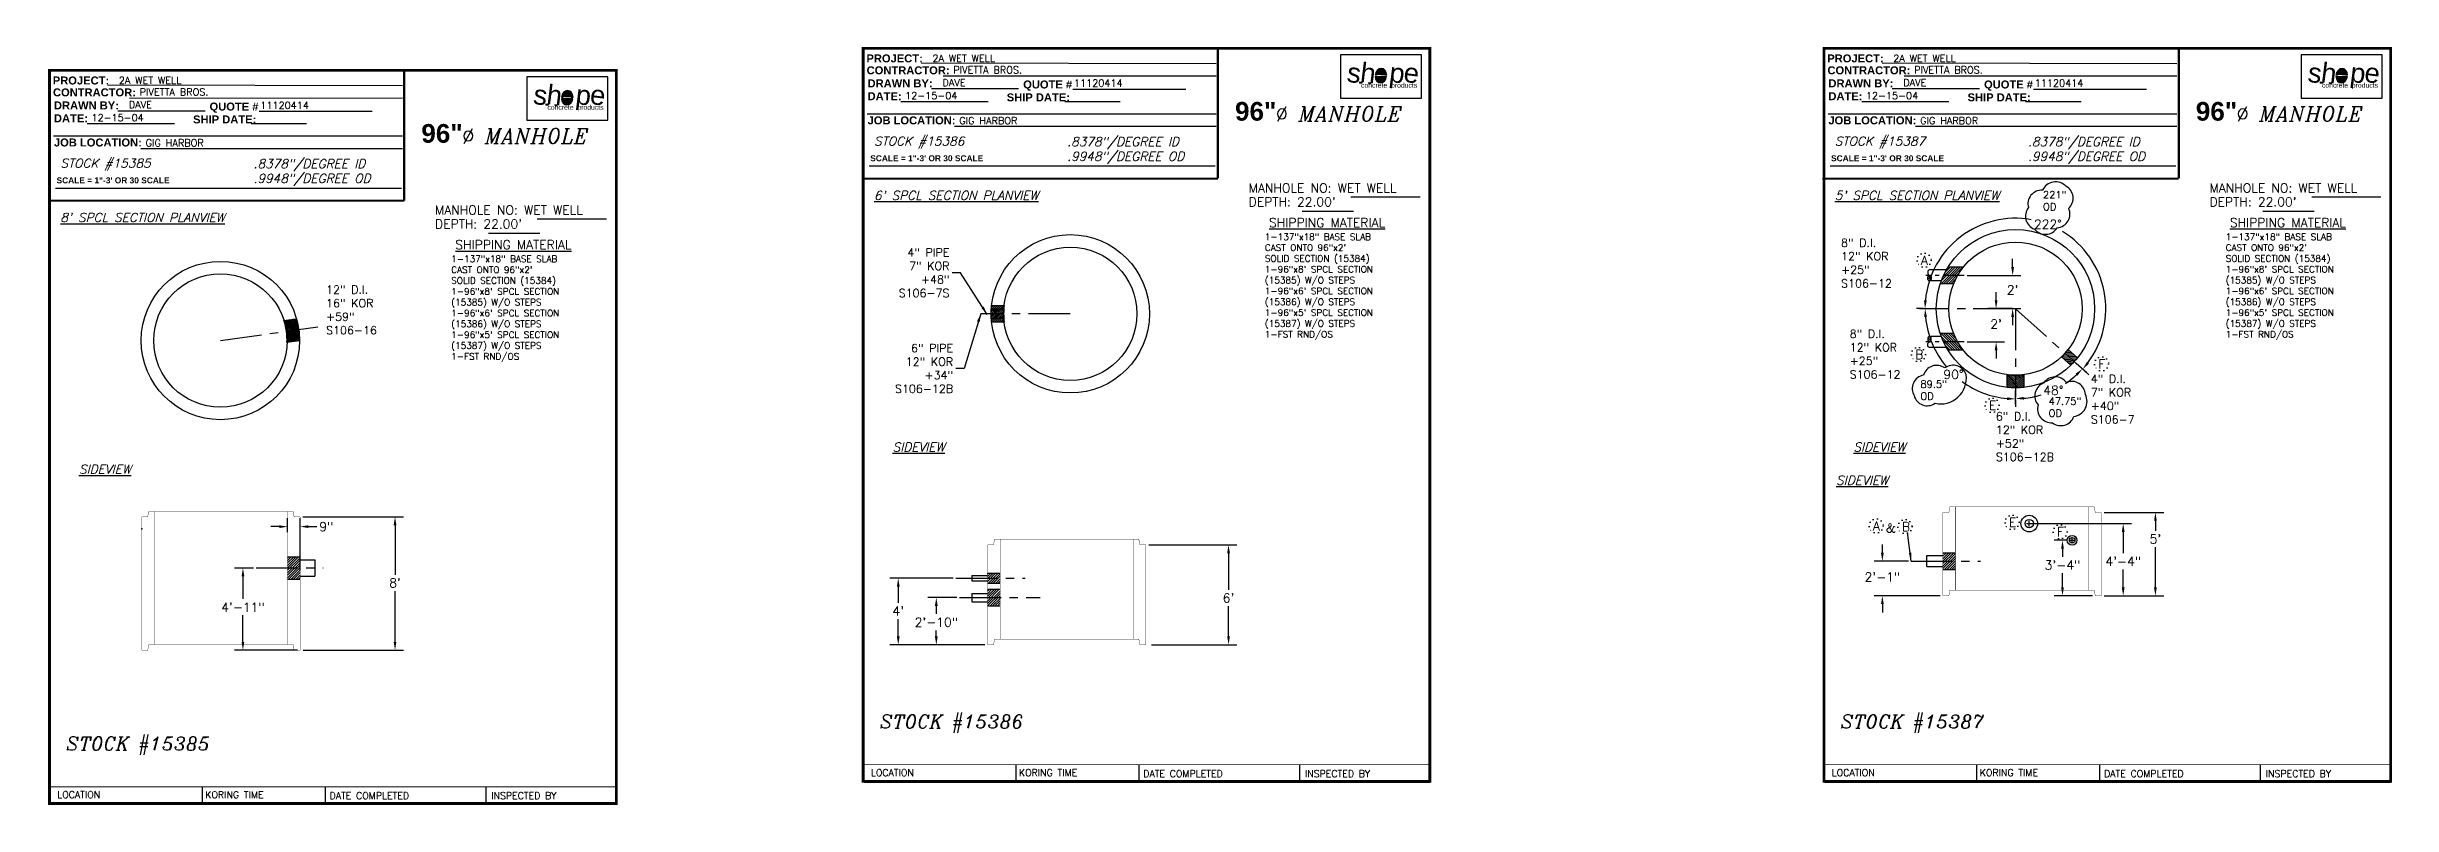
# Model space of a CAD drawing. Extents: x -389 to 2703, y -939 to 1387.
# Drawn here: x -389 to 1300, y -939 to -393 of the extents above; entities that cross this region are included whole.
import ezdxf

# ---------------------------------------------------------------- set-up
doc = ezdxf.new("R2010")
doc.units = 0
doc.header["$LTSCALE"] = 24
doc.header["$MEASUREMENT"] = 0
doc.linetypes.add('CENTER', pattern=[2, 1.25, -0.25, 0.25, -0.25])
doc.linetypes.add('DOT', pattern=[0.25, 0, -0.25])
doc.layers.get('0').update_dxf_attribs({"linetype": 'CONTINUOUS'})
doc.layers.get('DEFPOINTS').update_dxf_attribs({"linetype": 'CONTINUOUS'})
for name, color, linetype in [('C', 7, 'CONTINUOUS'), ('DIM', 7, 'CONTINUOUS'), ('PIPE-PD', 7, 'CONTINUOUS'), ('W', 7, 'CONTINUOUS')]:
    doc.layers.add(name, color=color, linetype=linetype)
doc.styles.add('ITALICC', font='italicc', dxfattribs={"height": 4})
doc.styles.add('ROMAND', font='romand', dxfattribs={"height": 6.5})
doc.styles.add('ROMANS', font='romans', dxfattribs={"height": 6.5})
doc.styles.add('SANSSERIFBOLD', font='sasb____.pfb', dxfattribs={"height": 8})
doc.dimstyles.new('96MH', dxfattribs={"dimscale": 32, "dimtxt": 0.18, "dimasz": 0.1875, "dimexe": 0.1875, "dimexo": 0.0625, "dimgap": 0.0625, "dimtad": 0, "dimtih": 1, "dimtoh": 1, "dimzin": 12, "dimdsep": 46, "dimlunit": 4, "dimtxsty": 'ROMAND', "dimcen": 0.0625, "dimadec": 0, "dimazin": 0, "dimtfac": 1, "dimtdec": 0, "dimtofl": 0, "dimtmove": 0, "dimatfit": 1, "dimfxl": 0, "dimfrac": 2, "dimtolj": 1, "dimtzin": 12, "dimarcsym": 0})
pattern_1 = [(45, (190.8988, -992.0078), (-0.8838835, 0.8838835), [])]

# ---------------------------------------------------------------- blocks, each defined once
blk = doc.blocks.new('shope')
at = {"layer": 'C'}
h = blk.add_hatch(color=256, dxfattribs=at)
h.paths.add_polyline_path([(14.6, 12.5), (14.6, 11.4), (16.5, 11.4), (16.5, 12.3)], flags=16)
h.paths.add_polyline_path([(13.2, 31.6), (29.5, 29.6), (26.7, 7.2), (10.5, 9.2)], flags=9)
h = blk.add_hatch(color=256, dxfattribs=at)
h.paths.add_polyline_path([(21.6, 11.7), (21.6, 11.4), (23.5, 11.4), (23.5, 11.4)], flags=16)
h.paths.add_polyline_path([(13.2, 31.6), (29.5, 29.6), (26.7, 7.2), (10.5, 9.2)], flags=9)
h = blk.add_hatch(color=256, dxfattribs=at)
edge = h.paths.add_edge_path()
edge.add_ellipse((31.1, 17.2), major_axis=(-0.65, -4.14), ratio=0.722363, start_angle=103.1945, end_angle=269.7747, ccw=False)
edge.add_line((34.1, 17.7), (35.6, 17.7))
edge.add_ellipse((31.1, 17.2), major_axis=(-0.86, -5.48), ratio=0.809436, start_angle=102.3072, end_angle=272.2095)
edge.add_line((26.6, 17.7), (28.1, 17.7))
h = blk.add_hatch(color=5, dxfattribs=at)
edge = h.paths.add_edge_path()
edge.add_ellipse((31.1, 17.2), major_axis=(-0.86, -5.48), ratio=0.809436, start_angle=285.2918, end_angle=449.2249)
edge.add_line((35.5, 16.5), (26.6, 16.5))
for p, q in [((62.3, 33.3), (0, 33.3)), ((0, 33.3), (0, 0)), ((62.3, 0), (62.3, 33.3)), ((0, 0), (62.3, 0)), ((14.6, 12.5), (14.6, 11.4)), ((14.6, 12.5), (16.5, 12.3)), ((16.5, 11.4), (14.6, 11.4)), ((16.5, 12.3), (16.5, 11.4)), ((23.5, 11.4), (21.6, 11.7)), ((21.6, 11.7), (21.6, 11.4)), ((21.6, 11.4), (23.5, 11.4)), ((23.5, 11.4), (23.5, 11.4)), ((26.6, 17.7), (28.1, 17.7)), ((26.6, 16.5), (35.5, 16.5)), ((34.1, 17.7), (35.6, 17.7))]:
    blk.add_line(p, q, dxfattribs=at)
for major_axis, ratio, start_param, end_param in [((-0.86, -5.48), 0.809436, 1.785598, 4.750952), ((-0.65, -4.14), 0.722363, 1.801084, 4.708457), ((-0.86, -5.48), 0.809436, 4.979281, 7.840454)]:
    blk.add_ellipse((31.1, 17.2), major_axis=major_axis, ratio=ratio, start_param=start_param, end_param=end_param, dxfattribs=at)
at = {"layer": 'C', "char_height": 15, "width": 202.312, "attachment_point": 1, "style": 'ROMAND'}
for s, insert, rotation in [('{\\f@Arial Unicode MS|b0|i0|c0|p34;s}', (6.3, 27.4), 353.0287), ('{\\f@Arial Unicode MS|b0|i0|c0|p34;h}', (16.5, 27.4), 353), ('{\\f@Arial Unicode MS|b0|i0|c0|p34;p}', (38.8, 27.4), 353), ('{\\f@Arial Unicode MS|b0|i0|c0|p34;e}', (49.8, 27.4), 353)]:
    blk.add_mtext(s, dxfattribs=dict(at, insert=insert, rotation=rotation))
at = {"layer": 'C', "insert": (15.9, 11.7), "char_height": 3.75, "width": 50.625, "attachment_point": 1, "style": 'ROMAND'}
blk.add_mtext('{\\f@Arial Unicode MS|b0|i0|c0|p34;concrete  products}', dxfattribs=at)
blk = doc.blocks.new('TITLEB')
for p, q in [((33.1, -10), (189, -10.3)), ((38.5, -23.7), (84.6, -23.7)), ((44.7, -17), (189, -16.9)), ((113.2, -24), (173, -24)), ((4.5, -37), (189, -37)), ((22.3, -30.5), (68.4, -30.5)), ((109, -30.5), (138.3, -30.5)), ((50.7, -43.6), (189, -43.6)), ((5.6, -64.6), (188.5, -64.6))]:
    blk.add_line(p, q)
at = {"style": 'SANSSERIFBOLD'}
for s, height, p in [('CONTRACTOR:', 4.219, (4.2, -16.1)), ('PROJECT:', 4.22, (4.1, -9.8)), ('DRAWN BY:', 4.22, (4.7, -23)), ('QUOTE #', 4.22, (87, -23.6)), ('DATE:', 4.22, (4.7, -29.8)), ('SHIP DATE:', 4.22, (78.3, -30.4)), ('JOB LOCATION:', 4.219, (4.7, -42.6)), ('SCALE = 1"-3\' OR 30 SCALE', 3.164, (6.1, -62.1))]:
    blk.add_text(s, height=height, dxfattribs=at).set_placement(p)
at = {"layer": 'DIM', "style": 'ROMAND'}
blk.add_text('DAVE', height=3.75, dxfattribs=at).set_placement((44.3, -22.4))
for tag, p in [('NAME', (39, -9.5)), ('NAME', (50.1, -15.6)), ('#', (113.8, -22.7)), ('DATE', (24.5, -29.3)), ('DATE', (111.2, -29.3)), ('LOCATION', (53.2, -42.6))]:
    blk.add_attdef(tag, p, '', height=3.75, dxfattribs=at)
blk = doc.blocks.new('*X17')
at = {"color": 0}
for p, q in [((188.4, 328.4), (189, 329)), ((188.5, 327.1), (190.4, 329)), ((188.5, 314.3), (197.9, 323.7)), ((188.5, 313), (197.9, 322.4)), ((188.7, 325.9), (191.8, 329)), ((188.7, 316), (197.8, 325.1)), ((188.8, 324.6), (193.2, 329)), ((188.8, 317.5), (197.7, 326.4)), ((188.9, 321.9), (196, 329)), ((188.9, 323.2), (194.6, 329)), ((188.9, 320.5), (197.4, 328.9)), ((188.9, 319), (197.5, 327.6)), ((189.9, 313), (197.9, 321)), ((191.3, 313), (197.9, 319.5)), ((192.8, 313), (197.9, 318.1)), ((194.2, 313), (197.8, 316.6)), ((195.6, 313), (197.6, 315)), ((197, 313), (197.4, 313.4))]:
    blk.add_line(p, q, dxfattribs=at)
blk = doc.blocks.new('16H')
blk.add_lwpolyline([(56.4, -8), (47.3, -8, 0.08392), (47.3, 8), (56.4, 8, -0.070524)], format="xyb", close=True)
blk.add_blockref('*X17', (-140.9, -321))
blk = doc.blocks.new('*D108')
at = {"color": 0, "lineweight": -2}
for p, q in [((-239.8, -767.9), (-253.4, -767.9)), ((-247.4, -773.9), (-247.4, -790.2)), ((-247.4, -821.1), (-247.4, -801.9)), ((-208.2, -827.1), (-253.4, -827.1))]:
    blk.add_line(p, q, dxfattribs=at)
at = {"color": 0}
for points in [[(-248.4, -773.9), (-246.4, -773.9), (-247.4, -767.9)], [(-248.4, -821.1), (-246.4, -821.1), (-247.4, -827.1)]]:
    blk.add_solid(points, dxfattribs=at)
at = {"layer": 'DEFPOINTS', "color": 0}
for p in [(-237.8, -767.9), (-247.4, -827.1), (-206.2, -827.1)]:
    blk.add_point(p, dxfattribs=at)
at = {"color": 0, "insert": (-247.4, -796.1), "char_height": 6.5, "attachment_point": 5, "style": 'ROMAND'}
blk.add_mtext('\\A1;4\'-11"', dxfattribs=at)
blk = doc.blocks.new('*D100')
at = {"color": 0, "lineweight": -2}
for p, q in [((-204.2, -731.1), (-131.9, -731.1)), ((-137.9, -737.1), (-137.9, -772.7)), ((-137.9, -821.1), (-137.9, -784.5)), ((-204.1, -827.1), (-131.9, -827.1))]:
    blk.add_line(p, q, dxfattribs=at)
at = {"color": 0}
for points in [[(-138.9, -737.1), (-136.9, -737.1), (-137.9, -731.1)], [(-138.9, -821.1), (-136.9, -821.1), (-137.9, -827.1)]]:
    blk.add_solid(points, dxfattribs=at)
at = {"layer": 'DEFPOINTS', "color": 0}
for p in [(-206.2, -731.1), (-206.1, -827.1), (-137.9, -827.1)]:
    blk.add_point(p, dxfattribs=at)
at = {"color": 0, "insert": (-137.9, -778.6), "char_height": 6.5, "attachment_point": 5, "style": 'ROMAND'}
blk.add_mtext("\\A1;8'", dxfattribs=at)
blk = doc.blocks.new('*D103')
at = {"color": 0, "lineweight": -2}
for p, q in [((-221.2, -738.1), (-227.2, -738.1)), ((-215.2, -742.1), (-215.2, -732.1)), ((-206.2, -769.1), (-206.2, -732.1)), ((-200.2, -738.1), (-194.2, -738.1))]:
    blk.add_line(p, q, dxfattribs=at)
at = {"color": 0}
for points in [[(-221.2, -737.1), (-221.2, -739.1), (-215.2, -738.1)], [(-200.2, -737.1), (-200.2, -739.1), (-206.2, -738.1)]]:
    blk.add_solid(points, dxfattribs=at)
at = {"layer": 'DEFPOINTS', "color": 0}
for p in [(-206.2, -738.1), (-215.2, -744.1), (-206.2, -771.1)]:
    blk.add_point(p, dxfattribs=at)
at = {"color": 0, "insert": (-187.4, -738.1), "char_height": 6.5, "attachment_point": 5, "style": 'ROMAND'}
blk.add_mtext('\\A1;9"', dxfattribs=at)
blk = doc.blocks.new('*D117')
at = {"color": 0, "lineweight": -2}
for p, q in [((263.9, -775.2), (218.4, -775.2)), ((224.4, -781.2), (224.4, -793)), ((224.4, -817.2), (224.4, -804.8)), ((263.2, -823.2), (218.4, -823.2))]:
    blk.add_line(p, q, dxfattribs=at)
at = {"color": 0}
for points in [[(223.4, -781.2), (225.4, -781.2), (224.4, -775.2)], [(223.4, -817.2), (225.4, -817.2), (224.4, -823.2)]]:
    blk.add_solid(points, dxfattribs=at)
at = {"layer": 'DEFPOINTS', "color": 0}
for p in [(265.9, -775.2), (224.4, -823.2), (265.2, -823.2)]:
    blk.add_point(p, dxfattribs=at)
at = {"color": 0, "insert": (224.4, -798.9), "char_height": 6.5, "attachment_point": 5, "style": 'ROMAND'}
blk.add_mtext("\\A1;4'", dxfattribs=at)
blk = doc.blocks.new('*D116')
at = {"color": 0, "lineweight": -2}
for p, q in [((266.5, -789.2), (245.8, -789.2)), ((251.8, -795.2), (251.8, -801)), ((286.7, -823.2), (245.8, -823.2)), ((251.8, -817.2), (251.8, -812.8))]:
    blk.add_line(p, q, dxfattribs=at)
at = {"color": 0}
for points in [[(250.8, -795.2), (252.8, -795.2), (251.8, -789.2)], [(250.8, -817.2), (252.8, -817.2), (251.8, -823.2)]]:
    blk.add_solid(points, dxfattribs=at)
at = {"layer": 'DEFPOINTS', "color": 0}
for p in [(268.5, -789.2), (251.8, -823.2), (288.7, -823.2)]:
    blk.add_point(p, dxfattribs=at)
at = {"color": 0, "insert": (251.8, -806.9), "char_height": 6.5, "attachment_point": 5, "style": 'ROMAND'}
blk.add_mtext('\\A1;2\'-10"', dxfattribs=at)
blk = doc.blocks.new('*D114')
at = {"color": 0, "lineweight": -2}
for p, q in [((404.7, -751.2), (468.2, -751.2)), ((462.2, -757.2), (462.2, -783.6)), ((462.2, -817.2), (462.2, -795.4)), ((406.7, -823.2), (468.2, -823.2))]:
    blk.add_line(p, q, dxfattribs=at)
at = {"color": 0}
for points in [[(461.2, -757.2), (463.2, -757.2), (462.2, -751.2)], [(461.2, -817.2), (463.2, -817.2), (462.2, -823.2)]]:
    blk.add_solid(points, dxfattribs=at)
at = {"layer": 'DEFPOINTS', "color": 0}
for p in [(402.7, -751.2), (404.7, -823.2), (462.2, -823.2)]:
    blk.add_point(p, dxfattribs=at)
at = {"color": 0, "insert": (462.2, -789.5), "char_height": 6.5, "attachment_point": 5, "style": 'ROMAND'}
blk.add_mtext("\\A1;6'", dxfattribs=at)
blk = doc.blocks.new('*D126')
at = {"color": 0, "lineweight": -2}
for p, q in [((1080.2, -627.4), (1072.4, -620.5)), ((1028.7, -646.8), (1028.7, -651.9))]:
    blk.add_line(p, q, dxfattribs=at)
for start, end in [(303.818, 312.6942), (275.3058, 286.5423)]:
    blk.add_arc((1028.7, -581.1), 64.8, start, end, dxfattribs=at)
at = {"color": 0}
for points in [[(1072, -628), (1073.4, -629.4), (1076.9, -624.5)], [(1034.8, -646.6), (1034.7, -644.6), (1028.7, -645.9)]]:
    blk.add_solid(points, dxfattribs=at)
at = {"layer": 'DEFPOINTS', "color": 0}
for p in [(1028.7, -581.1), (1081.7, -628.8), (1028.7, -644.8), (1046.6, -643.4)]:
    blk.add_point(p, dxfattribs=at)
at = {"color": 0, "insert": (1056, -639.9), "char_height": 6.5, "attachment_point": 5, "style": 'ROMAND'}
blk.add_mtext('\\A1;48°', dxfattribs=at)
blk = doc.blocks.new('*D124')
at = {"color": 0, "lineweight": -2}
for p, q in [((962.3, -581.1), (957.6, -581.1)), ((1078.4, -625.8), (1081.6, -628.7))]:
    blk.add_line(p, q, dxfattribs=at)
for start, end in [(79.8857, 174.7207), (323.2793, 58.5378)]:
    blk.add_arc((1028.7, -581.1), 65.1, start, end, dxfattribs=at)
at = {"color": 0}
for points in [[(964.9, -575.2), (962.9, -575.1), (963.6, -581.1)], [(1081.7, -620.7), (1080.2, -619.4), (1077.1, -624.7)]]:
    blk.add_solid(points, dxfattribs=at)
at = {"layer": 'DEFPOINTS', "color": 0}
for p in [(1084, -546.6), (964.3, -581.1), (1028.7, -581.1), (1076.9, -624.5)]:
    blk.add_point(p, dxfattribs=at)
at = {"color": 0, "insert": (1052.1, -520.3), "char_height": 6.5, "attachment_point": 5, "style": 'ROMAND'}
blk.add_mtext('\\A1;222°', dxfattribs=at)
blk = doc.blocks.new('*D122')
at = {"color": 0, "lineweight": -2}
for p, q in [((993.9, -557.1), (1032.7, -557.1)), ((1026.7, -551.1), (1026.7, -545.1)), ((998.4, -581.1), (1032.7, -581.1)), ((1026.7, -587.1), (1026.7, -593.1))]:
    blk.add_line(p, q, dxfattribs=at)
at = {"color": 0}
for points in [[(1025.7, -551.1), (1027.7, -551.1), (1026.7, -557.1)], [(1025.7, -587.1), (1027.7, -587.1), (1026.7, -581.1)]]:
    blk.add_solid(points, dxfattribs=at)
at = {"layer": 'DEFPOINTS', "color": 0}
for p in [(991.9, -557.1), (996.4, -581.1), (1026.7, -581.1)]:
    blk.add_point(p, dxfattribs=at)
at = {"color": 0, "insert": (1026.7, -567.6), "char_height": 6.5, "attachment_point": 5, "style": 'ROMAND'}
blk.add_mtext("\\A1;2'", dxfattribs=at)
blk = doc.blocks.new('*D127')
at = {"color": 0, "lineweight": -2}
for p, q in [((959.6, -581.1), (969.7, -581.1)), ((1028.7, -649.9), (1028.7, -640.1))]:
    blk.add_line(p, q, dxfattribs=at)
for start, end in [(185.2871, 220.3421), (233.9768, 264.7129)]:
    blk.add_arc((1028.7, -581.1), 65, start, end, dxfattribs=at)
at = {"color": 0}
for points in [[(963, -587.1), (965, -587.1), (963.7, -581.1)], [(1022.8, -644.9), (1022.7, -646.9), (1028.7, -646.1)]]:
    blk.add_solid(points, dxfattribs=at)
at = {"layer": 'DEFPOINTS', "color": 0}
for p in [(957.6, -581.1), (1028.7, -581.1), (972.4, -613.6), (1028.7, -651.9)]:
    blk.add_point(p, dxfattribs=at)
at = {"color": 0, "insert": (984.1, -628.5), "char_height": 6.5, "attachment_point": 5, "style": 'ROMAND'}
blk.add_mtext('\\A1;90°', dxfattribs=at)
blk = doc.blocks.new('*X15')
at = {"color": 0}
for p, q in [((188.7, 325.9), (189.8, 327)), ((188.7, 316), (197.8, 325.1)), ((188.8, 324.6), (191.2, 327)), ((188.8, 317.5), (197.7, 326.4)), ((188.9, 319), (196.9, 327)), ((188.9, 320.5), (195.4, 327)), ((188.9, 321.9), (194, 327)), ((188.9, 323.2), (192.6, 327)), ((189.1, 315), (197.9, 323.7)), ((190.5, 315), (197.9, 322.4)), ((191.9, 315), (197.9, 321)), ((193.3, 315), (197.9, 319.5)), ((194.8, 315), (197.9, 318.1)), ((196.2, 315), (197.8, 316.6)), ((197.6, 315), (197.6, 315))]:
    blk.add_line(p, q, dxfattribs=at)
blk = doc.blocks.new('12H')
blk.add_lwpolyline([(56.7, -6), (47.6, -6, 0.062746), (47.6, 6), (56.7, 6, -0.052778)], format="xyb", close=True)
blk.add_blockref('*X15', (-140.9, -321))
blk = doc.blocks.new('*D123')
at = {"color": 0, "lineweight": -2}
for p, q in [((1014.8, -575.1), (1014.8, -569.1)), ((1026.7, -581.1), (1008.8, -581.1)), ((993.9, -605.1), (1020.8, -605.1)), ((1014.8, -611.1), (1014.8, -617.1))]:
    blk.add_line(p, q, dxfattribs=at)
at = {"color": 0}
for points in [[(1013.8, -575.1), (1015.8, -575.1), (1014.8, -581.1)], [(1013.8, -611.1), (1015.8, -611.1), (1014.8, -605.1)]]:
    blk.add_solid(points, dxfattribs=at)
at = {"layer": 'DEFPOINTS', "color": 0}
for p in [(1028.7, -581.1), (991.9, -605.1), (1014.8, -605.1)]:
    blk.add_point(p, dxfattribs=at)
at = {"color": 0, "insert": (1014.8, -592.2), "char_height": 6.5, "attachment_point": 5, "style": 'ROMAND'}
blk.add_mtext("\\A1;2'", dxfattribs=at)
blk = doc.blocks.new('*X11')
at = {"color": 0}
for p, q in [((188.8, 317.5), (195.8, 324.5)), ((188.9, 319), (194.4, 324.5)), ((188.9, 320.5), (192.9, 324.5)), ((188.9, 321.9), (191.5, 324.5)), ((188.9, 323.2), (190.1, 324.5)), ((190.2, 317.5), (197.2, 324.5)), ((191.6, 317.5), (197.9, 323.7)), ((193, 317.5), (197.9, 322.4)), ((194.4, 317.5), (197.9, 321)), ((195.8, 317.5), (197.9, 319.5)), ((197.3, 317.5), (197.9, 318.1))]:
    blk.add_line(p, q, dxfattribs=at)
blk = doc.blocks.new('7H')
blk.add_lwpolyline([(47.9, -3.5, 0.036507), (47.9, 3.5), (56.9, 3.5, -0.030731), (56.9, -3.5)], format="xyb", close=True)
blk.add_blockref('*X11', (-140.9, -321))
blk = doc.blocks.new('*D143')
at = {"color": 0, "lineweight": -2}
for p, q in [((1065.5, -747.9), (1056.6, -747.9)), ((1062.6, -753.9), (1062.6, -759.9)), ((1062.6, -781.9), (1062.6, -771.7)), ((1084.2, -787.9), (1056.6, -787.9))]:
    blk.add_line(p, q, dxfattribs=at)
at = {"color": 0}
for points in [[(1061.6, -753.9), (1063.6, -753.9), (1062.6, -747.9)], [(1061.6, -781.9), (1063.6, -781.9), (1062.6, -787.9)]]:
    blk.add_solid(points, dxfattribs=at)
at = {"layer": 'DEFPOINTS', "color": 0}
for p in [(1067.5, -747.9), (1062.6, -787.9), (1086.2, -787.9)]:
    blk.add_point(p, dxfattribs=at)
at = {"color": 0, "insert": (1062.6, -765.8), "char_height": 6.5, "attachment_point": 5, "style": 'ROMAND'}
blk.add_mtext('\\A1;3\'-4"', dxfattribs=at)
blk = doc.blocks.new('*D142')
at = {"color": 0, "lineweight": -2}
for p, q in [((1040.7, -735.9), (1112.3, -735.9)), ((1106.3, -741.9), (1106.3, -757.2)), ((1106.3, -781.9), (1106.3, -768.9)), ((1094.5, -787.9), (1112.3, -787.9))]:
    blk.add_line(p, q, dxfattribs=at)
at = {"color": 0}
for points in [[(1105.3, -741.9), (1107.3, -741.9), (1106.3, -735.9)], [(1105.3, -781.9), (1107.3, -781.9), (1106.3, -787.9)]]:
    blk.add_solid(points, dxfattribs=at)
at = {"layer": 'DEFPOINTS', "color": 0}
for p in [(1038.7, -735.9), (1092.5, -787.9), (1106.3, -787.9)]:
    blk.add_point(p, dxfattribs=at)
at = {"color": 0, "insert": (1106.3, -763.1), "char_height": 6.5, "attachment_point": 5, "style": 'ROMAND'}
blk.add_mtext('\\A1;4\'-4"', dxfattribs=at)
blk = doc.blocks.new('*D144')
at = {"color": 0, "lineweight": -2}
for p, q in [((932.9, -756.9), (932.9, -750.9)), ((951.7, -762.9), (926.9, -762.9)), ((974.5, -787.9), (926.9, -787.9)), ((932.9, -793.9), (932.9, -799.9))]:
    blk.add_line(p, q, dxfattribs=at)
at = {"color": 0}
for points in [[(931.9, -756.9), (933.9, -756.9), (932.9, -762.9)], [(931.9, -793.9), (933.9, -793.9), (932.9, -787.9)]]:
    blk.add_solid(points, dxfattribs=at)
at = {"layer": 'DEFPOINTS', "color": 0}
for p in [(953.7, -762.9), (932.9, -787.9), (976.5, -787.9)]:
    blk.add_point(p, dxfattribs=at)
at = {"color": 0, "insert": (932.9, -774.4), "char_height": 6.5, "attachment_point": 5, "style": 'ROMAND'}
blk.add_mtext('\\A1;2\'-1"', dxfattribs=at)
blk = doc.blocks.new('*D138')
at = {"color": 0, "lineweight": -2}
for p, q in [((1092.5, -727.9), (1135.5, -727.9)), ((1129.5, -733.9), (1129.5, -741.1)), ((1129.5, -781.9), (1129.5, -752.8)), ((1092.5, -787.9), (1135.5, -787.9))]:
    blk.add_line(p, q, dxfattribs=at)
at = {"color": 0}
for points in [[(1128.5, -733.9), (1130.5, -733.9), (1129.5, -727.9)], [(1128.5, -781.9), (1130.5, -781.9), (1129.5, -787.9)]]:
    blk.add_solid(points, dxfattribs=at)
at = {"layer": 'DEFPOINTS', "color": 0}
for p in [(1090.5, -727.9), (1090.5, -787.9), (1129.5, -787.9)]:
    blk.add_point(p, dxfattribs=at)
at = {"color": 0, "insert": (1129.5, -747), "char_height": 6.5, "attachment_point": 5, "style": 'ROMAND'}
blk.add_mtext("\\A1;5'", dxfattribs=at)

msp = doc.modelspace()

# ---------------------------------------------------------------- hatches: boundary and pattern name
h = msp.add_hatch()
h.set_pattern_fill('ANSI31', color=256, scale=10, style=0)
h.set_pattern_definition([(45, (710.9858, -940.388), (-0.8838835, 0.8838835), [])])
h.paths.add_polyline_path([(987.168, -557.103, -0.03790132), (991.267, -551.103), (980.27, -551.103, 0.029923), (977.036, -557.103)])
h.paths.add_polyline_path([(977.036, -557.103, 0.02833682), (974.654, -563.103), (984.24, -563.103, -0.03481456), (987.168, -557.103)])
edge = h.paths.add_edge_path()
edge.add_ellipse((966.842, -559.103), major_axis=(0, 2), ratio=0.6242798, start_angle=0, end_angle=360)
h = msp.add_hatch()
h.set_pattern_fill('ANSI31', color=256, scale=10, style=0)
h.set_pattern_definition([(315, (710.9858, -221.8173), (-0.8838835, -0.8838835), [])])
h.paths.add_polyline_path([(991.267, -611.103), (980.27, -611.103, -0.029923), (977.036, -605.103), (987.168, -605.103, 0.03790132)])
h.paths.add_polyline_path([(987.168, -605.103), (977.036, -605.103, -0.02833682), (974.654, -599.103), (984.24, -599.103, 0.03481456)])
edge = h.paths.add_edge_path()
edge.add_ellipse((966.842, -603.103), major_axis=(0, -2), ratio=0.6242798, start_angle=0, end_angle=180, ccw=False)
edge.add_ellipse((966.842, -603.103), major_axis=(0, -2), ratio=0.6242798, start_angle=180, end_angle=360, ccw=False)
h = msp.add_hatch()
h.set_pattern_fill('ANSI31', color=256, scale=10, style=0)
h.set_pattern_definition([(45, (878.6749, -1028.6756), (-0.8838835, 0.8838835), [])])
h.paths.add_polyline_path([(976.473, -756.879), (976.473, -762.879), (985.473, -762.879), (985.473, -756.879)])
h.paths.add_polyline_path([(976.473, -762.879), (976.473, -768.879), (985.473, -768.879), (985.473, -762.879)])
h = msp.add_hatch()
h.set_pattern_fill('ANSI31', color=256, scale=10, style=0)
h.set_pattern_definition([(45, (-418.0349, -899.8723), (-0.8838835, 0.8838835), [])])
h.paths.add_polyline_path([(-215.237, -767.876), (-206.237, -767.876), (-206.237, -759.876), (-215.237, -759.876)])
h.paths.add_polyline_path([(-215.237, -767.876), (-215.237, -775.876), (-206.237, -775.876), (-206.237, -767.876)])
h = msp.add_hatch()
h.set_pattern_fill('ANSI31', color=256, scale=10, style=0)
h.set_pattern_definition(pattern_1)
h.paths.add_polyline_path([(297.697, -775.211), (297.697, -771.711), (288.697, -771.711), (288.697, -775.211)])
h.paths.add_polyline_path([(288.697, -775.211), (288.697, -778.711), (297.697, -778.711), (297.697, -775.211)])
h = msp.add_hatch()
h.set_pattern_fill('ANSI31', color=256, scale=10, style=0)
h.set_pattern_definition(pattern_1)
h.paths.add_polyline_path([(297.697, -789.211), (297.697, -783.211), (288.697, -783.211), (288.697, -789.211)])
h.paths.add_polyline_path([(297.697, -795.211), (297.697, -789.211), (288.697, -789.211), (288.697, -795.211)])

# ---------------------------------------------------------------- linework, layer by layer
for p, q in [((550.298, -500.486), (600.126, -500.486)), ((1242.038, -500.486), (1291.865, -500.486)), ((-35.49, -516.392), (14.338, -516.392)), ((515.117, -510.779), (552.107, -510.779)), ((1206.857, -510.779), (1243.846, -510.779)), ((-70.67, -526.686), (-33.681, -526.686)), ((1036.674, -735.894), (1040.674, -735.894)), ((1038.674, -737.894), (1038.674, -733.894)), ((964.973, -766.879), (964.973, -758.879)), ((964.973, -758.879), (976.473, -758.879)), ((976.473, -756.879), (985.473, -756.879)), ((1067.518, -747.894), (1071.518, -747.894)), ((1069.518, -749.894), (1069.518, -745.894)), ((-195.707, -761.876), (-195.707, -773.876)), ((277.307, -773.211), (277.307, -777.211)), ((964.973, -766.879), (976.473, -766.879)), ((976.473, -768.879), (985.473, -768.879)), ((277.307, -786.211), (277.307, -792.211))]:
    msp.add_line(p, q)
at = {"linetype": 'CENTER', "ltscale": 0.5}
for p, q in [((991.859, -557.103), (964.086, -557.103)), ((991.859, -605.103), (964.086, -605.103))]:
    msp.add_line(p, q, dxfattribs=at)
at = {"linetype": 'CENTER'}
for p, q in [((979.088, -553.103), (966.842, -553.103)), ((991.267, -551.103), (980.27, -551.103)), ((975.361, -561.103), (966.842, -561.103)), ((984.24, -563.103), (974.654, -563.103)), ((348.268, -584.806), (283.815, -584.806)), ((1028.737, -581.103), (964.284, -581.103)), ((1028.737, -581.103), (1074.069, -621.92)), ((1028.737, -581.103), (1028.737, -644.842)), ((1028.737, -581.103), (1028.737, -581.103)), ((-263.627, -604.083), (-193.356, -594.207)), ((975.361, -601.103), (966.842, -601.103)), ((984.24, -599.103), (974.654, -599.103)), ((979.088, -609.103), (966.842, -609.103)), ((991.267, -611.103), (980.27, -611.103)), ((-237.811, -767.876), (-189.706, -767.876)), ((-215.237, -759.876), (-206.237, -759.876)), ((-215.237, -775.876), (-206.237, -775.876)), ((-206.237, -761.876), (-195.707, -761.876)), ((-206.237, -773.876), (-195.707, -773.876)), ((265.918, -775.211), (315.855, -775.211)), ((953.694, -762.879), (1003.631, -762.879)), ((268.545, -789.211), (326.493, -789.211))]:
    msp.add_line(p, q, dxfattribs=at)
at = {"linetype": 'Continuous'}
for p, q in [((277.307, -773.211), (288.697, -773.211)), ((288.697, -771.711), (297.697, -771.711)), ((277.307, -777.211), (288.697, -777.211)), ((277.307, -786.211), (288.697, -786.211)), ((277.307, -792.211), (288.697, -792.211)), ((288.697, -778.711), (297.697, -778.711)), ((288.697, -783.211), (297.697, -783.211)), ((288.697, -795.211), (297.697, -795.211))]:
    msp.add_line(p, q, dxfattribs=at)
at = {"const_width": 2}
for points in [[(607.15, -921.566), (607.15, -393.566), (199.15, -393.566), (199.15, -921.566)], [(1298.889, -921.566), (1298.889, -393.566), (890.889, -393.566), (890.889, -921.566)], [(21.362, -937.473), (21.362, -409.473), (-386.638, -409.473), (-386.638, -937.473)]]:
    msp.add_lwpolyline(points, close=True, dxfattribs=at)
for points, const_width in [([(454.542, -394.245), (454.542, -487.336)], 1.6), ([(1146.282, -394.245), (1146.282, -487.336)], 1.6), ([(-131.246, -410.151), (-131.246, -503.243)], 1.6), ([(203.993, -487.439), (261.704, -487.439)], 0.5), ([(895.733, -487.439), (953.444, -487.439)], 0.5), ([(-381.794, -503.345), (-324.084, -503.345)], 0.5), ([(199.666, -909.497), (607.15, -909.497)], 0.66), ([(891.405, -909.497), (1298.889, -909.497)], 0.66), ([(-386.122, -925.404), (21.362, -925.404)], 0.66), ([(199.666, -921.915), (607.15, -921.915)], 1.65), ([(891.405, -921.915), (1298.889, -921.915)], 1.65), ([(-386.122, -937.822), (21.362, -937.822)], 1.65)]:
    msp.add_lwpolyline(points, dxfattribs=dict(const_width=const_width))
for points in [[(198.062, -487.439, 1.6, 1.6, 0), (454.542, -487.439, 1.6, 1.6, 0)], [(889.802, -487.439, 1.6, 1.6, 0), (1146.282, -487.439, 1.6, 1.6, 0)], [(-387.725, -503.345, 1.6, 1.6, 0), (-131.246, -503.345, 1.6, 1.6, 0)]]:
    msp.add_lwpolyline(points, format="xyseb")
for points in [[(1048.228, -495.789, 0.52056705), (1048.228, -495.789, 0.52056705), (1038.098, -508.321, 0.52056705), (1042.439, -523.746, 0.52056705), (1058.839, -522.782, 0.52056705), (1067.039, -508.803, 0.52056705), (1065.11, -492.897, 0.52056705), (1048.228, -495.789)], [(993.205, -628.737, 0.52056705), (993.205, -628.737, 0.52056705), (977.865, -623.832, 0.52056705), (962.526, -629.043, 0.52056705), (955.777, -643.759, 0.52056705), (970.809, -649.277, 0.52056705), (993.205, -628.737)], [(1079.055, -642.929, 0.52056705), (1079.055, -642.929, 0.52056705), (1065.36, -634.219, 0.52056705), (1049.174, -634.634, 0.52056705), (1045.024, -650.394, 0.52056705), (1055.399, -663.25, 0.52056705), (1070.755, -658.688, 0.52056705), (1079.055, -642.929)]]:
    msp.add_lwpolyline(points, format="xyb", close=True)
for points in [[(513.181, -909.497), (513.181, -921.915)], [(1204.921, -909.497), (1204.921, -921.915)], [(-72.607, -925.404), (-72.607, -937.822)]]:
    msp.add_lwpolyline(points)
at = {"linetype": 'DOT', "ltscale": 0.5}
for centre in [(962.951, -546.126), (958.875, -614.001), (1090.647, -620.788), (1011.856, -650.653), (928.425, -737.521), (949.215, -738.004), (1026.31, -734.913), (1060.931, -741.722)]:
    msp.add_circle(centre, 5.076, dxfattribs=at)
for centre, radius in [((1038.674, -735.894), 6), ((1038.674, -735.894), 3), ((1069.518, -747.894), 3.5), ((1069.518, -747.894), 2)]:
    msp.add_circle(centre, radius)
msp.add_ellipse((966.842, -555.103), major_axis=(0, 2), ratio=0.6242798, start_param=0, end_param=3.14159265)
msp.add_ellipse((966.842, -559.103), major_axis=(0, 2), ratio=0.6242798)
at = {"extrusion": (0, 0, -1)}
msp.add_ellipse((966.842, -603.103), major_axis=(0, -2), ratio=0.6242798, dxfattribs=at)
msp.add_ellipse((966.842, -607.103), major_axis=(0, -2), ratio=0.6242798, start_param=0, end_param=3.14159265, dxfattribs=at)
at = {"layer": 'PIPE-PD'}
for centre, radius in [((348.268, -584.806), 57), ((348.268, -584.806), 48), ((1028.737, -581.103), 57), ((1028.737, -581.103), 48), ((-263.627, -604.083), 57), ((-263.627, -604.083), 48)]:
    msp.add_circle(centre, radius, dxfattribs=at)
at = {"layer": 'W'}
for p, q in [((309.224, -921.915), (309.224, -909.497)), ((397.842, -921.915), (397.842, -909.497)), ((1000.963, -921.915), (1000.963, -909.497)), ((1089.582, -921.915), (1089.582, -909.497)), ((-276.564, -937.822), (-276.564, -925.404)), ((-187.946, -937.822), (-187.946, -925.404))]:
    msp.add_line(p, q, dxfattribs=at)
at = {"layer": 'W', "linetype": 'Continuous', "const_width": 0.25}
for points in [[(976.473, -727.879), (980.754, -727.879), (981.567, -723.879), (984.473, -723.879), (1082.473, -723.879), (1085.379, -723.879), (1086.192, -727.879), (1090.473, -727.879)], [(-320.237, -731.076), (-315.956, -731.076), (-315.143, -727.076), (-312.237, -727.076), (-214.237, -727.076), (-211.331, -727.076), (-210.518, -731.076), (-206.237, -731.076)], [(288.697, -751.211), (292.978, -751.211), (293.791, -747.211), (296.697, -747.211), (394.697, -747.211), (397.603, -747.211), (398.416, -751.211), (402.697, -751.211)], [(976.473, -787.879), (980.754, -787.879), (981.567, -783.879), (984.473, -783.879), (1082.473, -783.879), (1085.379, -783.879), (1086.192, -787.879), (1090.473, -787.879)], [(-320.237, -827.076), (-315.956, -827.076), (-315.143, -823.076), (-312.237, -823.076), (-214.237, -823.076), (-211.331, -823.076), (-210.518, -827.076), (-206.237, -827.076)], [(288.697, -823.211), (292.978, -823.211), (293.791, -819.211), (296.697, -819.211), (394.697, -819.211), (397.603, -819.211), (398.416, -823.211), (402.697, -823.211)]]:
    msp.add_lwpolyline(points, dxfattribs=at)
at = {"layer": 'W', "const_width": 0.3}
for points in [[(985.473, -783.879), (985.473, -723.879)], [(1081.473, -783.879), (1081.473, -723.879)], [(-320.237, -827.076), (-320.237, -731.076)], [(-311.237, -823.076), (-311.237, -727.076)], [(-215.237, -823.076), (-215.237, -727.076)], [(-206.237, -827.076), (-206.237, -731.076)], [(976.473, -787.879), (976.473, -727.879)], [(1090.473, -787.879), (1090.473, -727.879)], [(288.697, -823.211), (288.697, -751.211)], [(297.697, -819.211), (297.697, -747.211)], [(393.697, -819.211), (393.697, -747.211)], [(402.697, -823.211), (402.697, -751.211)]]:
    msp.add_lwpolyline(points, dxfattribs=at)
at = {"layer": 'W', "color": 0, "linetype": 'ByBlock'}
msp.add_point((-320.237, -739.668), dxfattribs=at)

# ---------------------------------------------------------------- block references
for name, p, rotation in [('16H', (-263.627, -604.083), 8), ('12H', (348.268, -584.806), 180), ('7H', (348.268, -584.806), 180), ('7H', (1028.737, -581.103), 318), ('12H', (1028.737, -581.103), 270)]:
    msp.add_blockref(name, p, dxfattribs=dict(rotation=rotation))
at = {"layer": 'C', "xscale": 0.9375, "yscale": 0.9375, "zscale": 0.9375}
for p in [(542.713, -429.404), (1234.453, -429.404), (-43.075, -445.311)]:
    msp.add_blockref('shope', p, dxfattribs=at)
at = {"layer": 'W'}
ref = msp.add_blockref('TITLEB', (195.93, -390.391), dxfattribs=dict(at, xscale=1.36125, yscale=1.36125, zscale=1.36125))
ref.add_attrib('NAME', 'PIVETTA BROS.', (264.061, -411.669), dxfattribs={"layer": 'DIM', "height": 5.10469, "style": 'ROMAND'})
ref.add_attrib('LOCATION', 'GIG HARBOR', (268.375, -448.333), dxfattribs={"layer": 'DIM', "height": 5.1047, "style": 'ROMAND'})
ref.add_attrib('DATE', '12-15-04', (229.319, -430.267), dxfattribs={"layer": 'DIM', "height": 5.1047, "style": 'ROMAND'})
ref.add_attrib('NAME', '2A WET WELL', (249.017, -403.345), dxfattribs={"layer": 'DIM', "height": 5.10469, "style": 'ROMAND'})
ref.add_attrib('#', '11120414', (350.904, -421.225), dxfattribs={"layer": 'DIM', "height": 5.1047, "style": 'ROMAND'})
ref = msp.add_blockref('TITLEB', (887.669, -390.391), dxfattribs=dict(at, xscale=1.36125, yscale=1.36125, zscale=1.36125))
ref.add_attrib('NAME', 'PIVETTA BROS.', (955.8, -411.669), dxfattribs={"layer": 'DIM', "height": 5.10469, "style": 'ROMAND'})
ref.add_attrib('LOCATION', 'GIG HARBOR', (960.114, -448.333), dxfattribs={"layer": 'DIM', "height": 5.1047, "style": 'ROMAND'})
ref.add_attrib('DATE', '12-15-04', (921.058, -430.267), dxfattribs={"layer": 'DIM', "height": 5.1047, "style": 'ROMAND'})
ref.add_attrib('NAME', '2A WET WELL', (940.757, -403.345), dxfattribs={"layer": 'DIM', "height": 5.10469, "style": 'ROMAND'})
ref.add_attrib('#', '11120414', (1042.644, -421.225), dxfattribs={"layer": 'DIM', "height": 5.1047, "style": 'ROMAND'})
ref = msp.add_blockref('TITLEB', (-389.858, -406.298), dxfattribs=dict(at, xscale=1.36125, yscale=1.36125, zscale=1.36125))
ref.add_attrib('NAME', 'PIVETTA BROS.', (-321.727, -427.576), dxfattribs={"layer": 'DIM', "height": 5.10469, "style": 'ROMAND'})
ref.add_attrib('LOCATION', 'GIG HARBOR', (-317.413, -464.24), dxfattribs={"layer": 'DIM', "height": 5.1047, "style": 'ROMAND'})
ref.add_attrib('DATE', '12-15-04', (-356.469, -446.174), dxfattribs={"layer": 'DIM', "height": 5.1047, "style": 'ROMAND'})
ref.add_attrib('NAME', '2A WET WELL', (-336.771, -419.252), dxfattribs={"layer": 'DIM', "height": 5.10469, "style": 'ROMAND'})
ref.add_attrib('#', '11120414', (-234.883, -437.131), dxfattribs={"layer": 'DIM', "height": 5.1047, "style": 'ROMAND'})

# ---------------------------------------------------------------- texts
for s, height, style, p in [('STOCK #15385', 6.4, 'ITALICC', (-378.837, -479.542)), ('.8378"/DEGREE ID', 6.4, 'ITALICC', (-239.715, -479.92)), ('STOCK #15386', 6.4, 'ITALICC', (206.951, -463.635)), ('.8378"/DEGREE ID', 6.4, 'ITALICC', (346.073, -464.013)), ('.9948"/DEGREE OD', 6.4, 'ITALICC', (346.073, -474.601)), ('STOCK #15387', 6.4, 'ITALICC', (898.691, -463.635)), ('.8378"/DEGREE ID', 6.4, 'ITALICC', (1037.812, -464.013)), ('.9948"/DEGREE OD', 6.4, 'ITALICC', (1037.812, -474.601)), ('.9948"/DEGREE OD', 6.4, 'ITALICC', (-239.715, -490.508)), ('MANHOLE NO: WET WELL', 6.5, 'ROMANS', (476.682, -497.409)), ("DEPTH: 22.00'", 6.5, 'ROMANS', (476.682, -507.434)), ('MANHOLE NO: WET WELL', 6.5, 'ROMANS', (1168.421, -497.409)), ("DEPTH: 22.00'", 6.5, 'ROMANS', (1168.421, -507.434)), ('MANHOLE NO: WET WELL', 6.5, 'ROMANS', (-109.106, -513.316)), ("DEPTH: 22.00'", 6.5, 'ROMANS', (-109.106, -523.341)), ('%%USHIPPING MATERIAL', 6.5, 'ROMANS', (491.337, -522.384)), ('%%USHIPPING MATERIAL', 6.5, 'ROMANS', (1183.076, -522.384)), ('%%USHIPPING MATERIAL', 6.5, 'ROMANS', (-94.451, -538.291)), ('%%USIDEVIEW', 6.4, 'ITALICC', (220.338, -684.007)), ('%%USIDEVIEW', 6.4, 'ITALICC', (912.077, -684.007)), ('%%USIDEVIEW', 6.4, 'ITALICC', (-365.45, -699.914)), ('%%USIDEVIEW', 6.4, 'ITALICC', (899.611, -707.908)), ('STOCK #15386', 9.6, 'ITALICC', (210.999, -883.283)), ('STOCK #15387', 9.6, 'ITALICC', (902.739, -883.283)), ('STOCK #15385', 9.6, 'ITALICC', (-374.788, -899.19)), ('LOCATION', 4.95, 'ROMAND', (204.68, -917.727)), ('KORING TIME', 4.95, 'ROMAND', (311.286, -917.776)), ('DATE COMPLETED', 4.95, 'ROMAND', (400.775, -918.412)), ('INSPECTED BY', 4.95, 'ROMAND', (517.134, -918.412)), ('LOCATION', 4.95, 'ROMAND', (896.42, -917.727)), ('KORING TIME', 4.95, 'ROMAND', (1003.026, -917.776)), ('DATE COMPLETED', 4.95, 'ROMAND', (1092.515, -918.412)), ('INSPECTED BY', 4.95, 'ROMAND', (1208.874, -918.412)), ('LOCATION', 4.95, 'ROMAND', (-381.107, -933.634)), ('KORING TIME', 4.95, 'ROMAND', (-274.502, -933.682)), ('DATE COMPLETED', 4.95, 'ROMAND', (-185.013, -934.318)), ('INSPECTED BY', 4.95, 'ROMAND', (-68.654, -934.318))]:
    msp.add_text(s, height=height, dxfattribs=dict(style=style)).set_placement(p)
for s, insert, char_height, width, attachment_point, style in [('%%c MANHOLE', (495.997, -435.465), 10.70345, 269.4977, 1, 'ITALICC'), ('%%c MANHOLE', (1187.737, -435.465), 10.70345, 269.4977, 1, 'ITALICC'), ('%%c MANHOLE', (-89.791, -451.372), 10.70345, 269.4977, 1, 'ITALICC'), ("{\\L6' SPCL SECTION PLANVIEW}", (206.951, -496.322), 6.4, 112.125, 1, 'ITALICC'), ("{\\L5' SPCL SECTION PLANVIEW}", (898.691, -496.322), 6.4, 112.125, 1, 'ITALICC'), ('221"\\POD', (1048.563, -496.435), 5.2, 54.75, 1, 'ROMAND'), ("{\\L8' SPCL SECTION PLANVIEW}", (-378.837, -512.228), 6.4, 112.1395, 1, 'ITALICC'), ('4" PIPE\\P7" KOR\\P+48"\\PS106-7S', (261.305, -555.226), 5.85, 88.42276, 6, 'ROMAND'), ('1-137"x18" BASE SLAB\\PCAST ONTO 96"x2\' \\PSOLID SECTION (15384)\\P1-96"x8\' SPCL SECTION\\P(15385) W/O STEPS\\P1-96"x6\' SPCL SECTION\\P(15386) W/O STEPS\\P1-96"x5\' SPCL SECTION\\P(15387) W/O STEPS\\P1-FST RND/OS', (488.356, -527.018), 4.68, 138.6875, 1, 'ROMAND'), ('8" D.I. \\P12" KOR\\P+25"\\PS106-12', (903.183, -530.69), 5.85, 96.625, 1, 'ROMAND'), ('1-137"x18" BASE SLAB\\PCAST ONTO 96"x2\' \\PSOLID SECTION (15384)\\P1-96"x8\' SPCL SECTION\\P(15385) W/O STEPS\\P1-96"x6\' SPCL SECTION\\P(15386) W/O STEPS\\P1-96"x5\' SPCL SECTION\\P(15387) W/O STEPS\\P1-FST RND/OS', (1180.095, -527.018), 4.68, 138.6875, 1, 'ROMAND'), ('1-137"x18" BASE SLAB\\PCAST ONTO 96"x2\' \\PSOLID SECTION (15384)\\P1-96"x8\' SPCL SECTION\\P(15385) W/O STEPS\\P1-96"x6\' SPCL SECTION\\P(15386) W/O STEPS\\P1-96"x5\' SPCL SECTION\\P(15387) W/O STEPS\\P1-FST RND/OS', (-97.432, -542.925), 4.68, 138.6875, 1, 'ROMAND'), ('A', (960.653, -542.99), 6.5, 37.1875, 1, 'ROMAND'), ('12" D.I.\\P16" KOR\\P+59"\\PS106-16', (-187.549, -564.481), 5.85, 64.51875, 1, 'ROMAND'), ('6" PIPE\\P12" KOR\\P+34"\\PS106-12B', (263.914, -624.171), 5.85, 88.42276, 6, 'ROMAND'), ('8" D.I. \\P12" KOR\\P+25"\\PS106-12', (909.375, -596.299), 5.85, 96.625, 1, 'ROMAND'), ('B', (956.578, -610.864), 6.5, 37.1875, 1, 'ROMAND'), ('F', (1088.349, -617.652), 6.5, 37.1875, 1, 'ROMAND'), ('89.5"\\POD', (960.308, -632.87), 5.2, 54.75, 1, 'ROMAND'), ('4" D.I.\\P7" KOR\\P+40"\\PS106-7', (1082.976, -628.693), 5.85, 64.5, 1, 'ROMAND'), ('E', (1009.558, -647.516), 6.5, 37.1875, 1, 'ROMAND'), ('6" D.I.\\P12" KOR\\P+52"\\PS106-12B', (1014.603, -655.714), 5.85, 64.5, 1, 'ROMAND'), ('47.75"\\POD', (1052.621, -645.134), 5.2, 54.75, 1, 'ROMAND'), ('A', (926.127, -734.384), 6.5, 37.1875, 1, 'ROMAND'), ('\\P\\P\\P\\P\\P\\P\\P\\P&', (935.387, -649.046), 6.5, 37.1875, 1, 'ROMAND'), ('B', (946.917, -734.867), 6.5, 37.1875, 1, 'ROMAND'), ('E', (1024.012, -731.776), 6.5, 37.1875, 1, 'ROMAND'), ('F', (1058.634, -738.586), 6.5, 37.1875, 1, 'ROMAND')]:
    msp.add_mtext(s, dxfattribs=dict(insert=insert, char_height=char_height, width=width, attachment_point=attachment_point, style=style))
at = {"layer": 'W', "style": 'SANSSERIFBOLD'}
for p in [(466.834, -445.683), (1158.574, -445.683), (-118.953, -461.589)]:
    msp.add_text('96"', height=13.44, dxfattribs=at).set_placement(p)

# ---------------------------------------------------------------- dimensions: what is measured, and where the dimension line sits
dim = msp.add_angular_dim_3p(base=(1083.979, -546.584), center=(1028.737, -581.103), p1=(964.284, -581.103), p2=(1076.905, -624.473), dimstyle='96MH')
dim.commit()
dim.dimension.update_dxf_attribs({"geometry": '*D124', "text_midpoint": (1052.081, -520.289)})
for base, p1, p2, picture, middle in [((1026.737, -581.103), (991.859, -557.103), (996.411, -581.103), '*D122', (1026.737, -567.643)), ((1014.771, -605.103), (1028.737, -581.103), (991.859, -605.103), '*D123', (1014.771, -592.215)), ((-137.923, -827.076), (-206.237, -731.076), (-206.116, -827.076), '*D100', (-137.923, -778.589)), ((1106.3378, -787.8792), (1038.6741, -735.8945), (1092.4729, -787.8792), '*D142', (1106.3378, -763.0622)), ((1129.5, -787.879), (1090.473, -727.879), (1090.473, -787.879), '*D138', (1129.5, -746.965)), ((462.173, -823.211), (402.697, -751.211), (404.697, -823.211), '*D114', (462.173, -789.491)), ((932.912, -787.879), (953.694, -762.879), (976.473, -787.879), '*D144', (932.912, -774.363)), ((1062.594, -787.8792), (1067.5175, -747.8945), (1086.1916, -787.8792), '*D143', (1062.594, -765.7844)), ((224.448, -823.211), (265.918, -775.211), (265.219, -823.211), '*D117', (224.448, -798.911)), ((251.843, -823.211), (268.545, -789.211), (288.697, -823.211), '*D116', (251.843, -806.913))]:
    dim = msp.add_linear_dim(base=base, p1=p1, p2=p2, angle=90, dimstyle='96MH')
    dim.commit()
    dim.dimension.update_dxf_attribs({"geometry": picture, "text_midpoint": middle, "dimtype": 160})
for base, p1, p2, picture, middle in [((972.407, -613.625), (957.597, -581.103), (1028.737, -651.919), '*D127', (984.149, -628.459)), ((1046.603, -643.408), (1028.737, -644.842), (1081.663, -628.757), '*D126', (1056.001, -639.905))]:
    dim = msp.add_angular_dim_3p(base=base, center=(1028.737, -581.103), p1=p1, p2=p2, dimstyle='96MH')
    dim.commit()
    dim.dimension.update_dxf_attribs({"geometry": picture, "text_midpoint": middle, "dimtype": 165})
dim = msp.add_linear_dim(base=(-206.237, -738.076), p1=(-215.237, -744.076), p2=(-206.237, -771.076), dimstyle='96MH')
dim.commit()
dim.dimension.update_dxf_attribs({"geometry": '*D103', "text_midpoint": (-187.439, -738.076), "dimtype": 160})
dim = msp.add_linear_dim(base=(-247.371, -827.076), p1=(-237.811, -767.876), p2=(-206.237, -827.076), angle=90, dimstyle='96MH', override={"dimdec": 1})
dim.commit()
dim.dimension.update_dxf_attribs({"geometry": '*D108', "text_midpoint": (-247.371, -796.073), "dimtype": 160})

# ---------------------------------------------------------------- leaders
at = {"annotation_type": 0, "has_hookline": 1, "hookline_direction": 1}
for points, text_width in [([(288.35, -585.234), (269.305, -555.226), (263.305, -555.226)], 38.721), ([(283.815, -584.806), (271.914, -624.171), (265.914, -624.171)], 44.293)]:
    msp.add_leader(points, dimstyle='96MH', override={"dimgap": 0.0625, "dimtad": 0}, dxfattribs=dict(at, text_width=text_width))
msp.add_leader([(953.694, -762.879), (950.988, -742.343)], dimstyle='96MH', override={"dimgap": 0.0625, "dimtad": 0})

doc.saveas('drawing.dxf')
